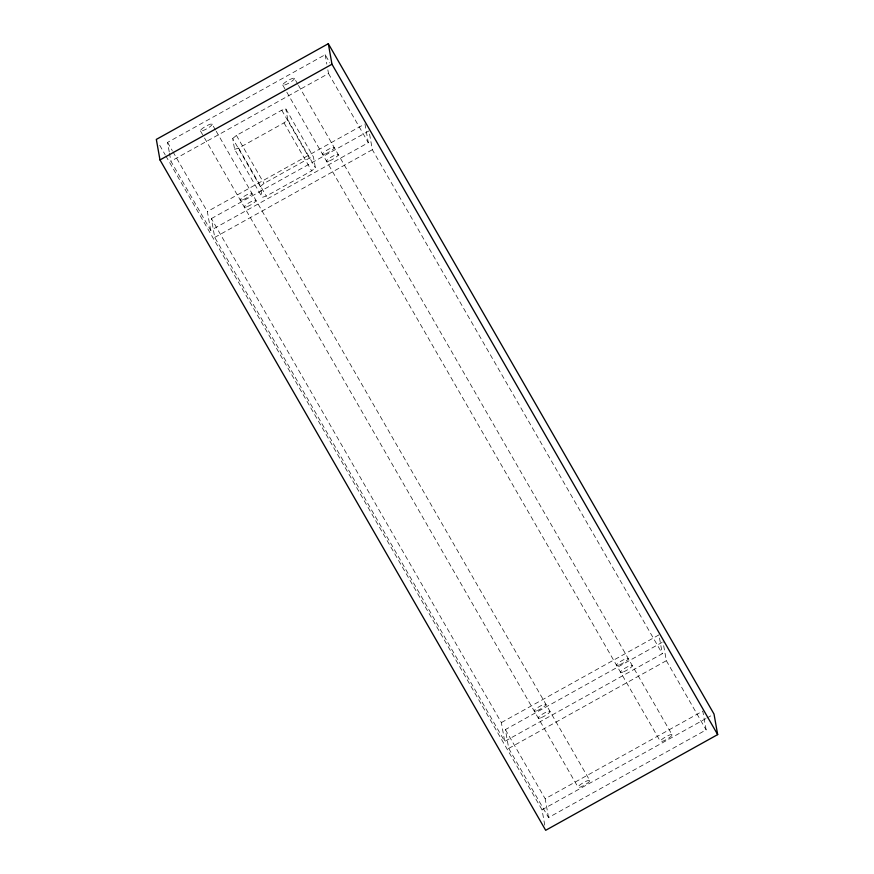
<?xml version="1.0" encoding="UTF-8"?>
<svg xmlns="http://www.w3.org/2000/svg" width="874" height="874" viewBox="0 0 874 874"><rect width="100%" height="100%" fill="white"/><g stroke="black" fill="none" stroke-linecap="round" stroke-linejoin="round"><path stroke-width="0.66" stroke-dasharray="4.37 3.28" d="M232.681 138.529L236.417 135.415L281.767 110.19L285.842 108.944L313.449 156.938L315.372 167.753L311.636 170.867L266.286 196.093L262.211 197.338L234.603 149.345L232.681 138.529L260.288 186.512L262.211 197.338M234.603 149.345L238.678 148.11L284.017 122.873L287.764 119.771L285.842 108.944M260.288 186.512L264.024 183.409L309.374 158.172L313.449 156.938M169.228 151.814L167.557 142.407L325.161 54.712L329.88 62.917M364.961 123.879L368.304 142.691L210.7 230.386L170.9 161.22L328.515 73.514L327.794 69.494M210.7 230.386L207.346 211.584L363.77 124.545M211.388 218.587L368.992 130.892L372.335 149.694L662.306 653.697L504.702 741.392L214.731 237.4L211.388 218.587L501.359 722.59L504.702 741.392M214.731 237.4L372.335 149.694M501.359 722.59L658.963 634.885L662.306 653.697M548.533 817.572L545.179 798.76L702.794 711.065L706.137 729.877L548.533 817.572L508.734 748.406L505.391 729.593L661.804 642.554M508.734 748.406L666.349 660.7L662.995 641.898M544.764 825.165L542.022 809.772L705.711 718.69M706.902 718.035L712.823 714.735M328.515 73.514L368.304 142.691M666.349 660.7L706.137 729.877M294.44 78.365A6.741 1.344 -29.9 0 1 286.246 84.417A6.741 1.344 -29.9 0 1 285.088 82.396A6.741 1.344 -29.9 0 1 294.44 78.365L297.837 84.275M298.515 85.466L672.062 734.717A6.741 1.344 -29.9 0 1 663.879 740.77A6.741 1.344 -29.9 0 1 662.721 738.759A6.741 1.344 -29.9 0 1 672.062 734.717M282.75 85.095L286.148 91.005M286.825 92.185L660.373 741.447M287.764 119.771L315.372 167.753M281.767 110.19L309.374 158.172M284.017 122.873L311.636 170.867M236.417 135.415L264.024 183.409M238.678 148.11L266.286 196.093M212.131 124.163A6.741 1.344 -29.9 0 1 203.937 130.215A6.741 1.344 -29.9 0 1 202.779 128.194A6.741 1.344 -29.9 0 1 212.131 124.163L215.528 130.073M216.217 131.264L589.764 780.515A6.741 1.344 -29.9 0 1 581.571 786.578A6.741 1.344 -29.9 0 1 580.412 784.557A6.741 1.344 -29.9 0 1 589.764 780.515M200.441 130.892L203.839 136.803M204.527 137.983L578.064 787.245M167.557 142.407L172.276 150.612M172.954 151.792L207.346 211.584M505.391 729.593L545.179 798.76M159.734 145.313L165.175 154.774M165.852 155.954L542.022 809.772M325.161 54.712L326.832 64.119M169.469 153.158L170.9 161.22M325.663 153.748A6.741 1.344 -29.9 0 0 334.261 147.63A6.741 1.344 -29.9 0 0 325.226 151.322A6.741 1.344 -29.9 0 0 325.663 153.748M619.666 664.753A6.741 1.344 -29.9 0 0 628.275 658.635A6.741 1.344 -29.9 0 0 619.24 662.328A6.741 1.344 -29.9 0 0 619.666 664.753M329.695 160.761A6.741 1.344 -29.9 0 0 338.304 154.632A6.741 1.344 -29.9 0 0 329.269 158.325A6.741 1.344 -29.9 0 0 329.695 160.761M623.697 671.767A6.741 1.344 -29.9 0 0 632.306 665.638A6.741 1.344 -29.9 0 0 623.271 669.331A6.741 1.344 -29.9 0 0 623.697 671.767M243.354 199.545A6.741 1.344 -29.9 0 0 251.963 193.427A6.741 1.344 -29.9 0 0 242.928 197.12A6.741 1.344 -29.9 0 0 243.354 199.545M537.368 710.551A6.741 1.344 -29.9 0 0 545.966 704.433A6.741 1.344 -29.9 0 0 536.931 708.126A6.741 1.344 -29.9 0 0 537.368 710.551M247.397 206.559A6.741 1.344 -29.9 0 0 255.995 200.43A6.741 1.344 -29.9 0 0 246.96 204.123A6.741 1.344 -29.9 0 0 247.397 206.559M541.399 717.565A6.741 1.344 -29.9 0 0 549.997 711.436A6.741 1.344 -29.9 0 0 540.962 715.129A6.741 1.344 -29.9 0 0 541.399 717.565"/><path stroke-width="1.31" d="M328.318 43.7L156.326 139.403L159.986 159.931L545.682 830.3L717.674 734.597L714.014 714.069L328.318 43.7L331.978 64.228L717.674 734.597M159.986 159.931L331.978 64.228"/></g></svg>
